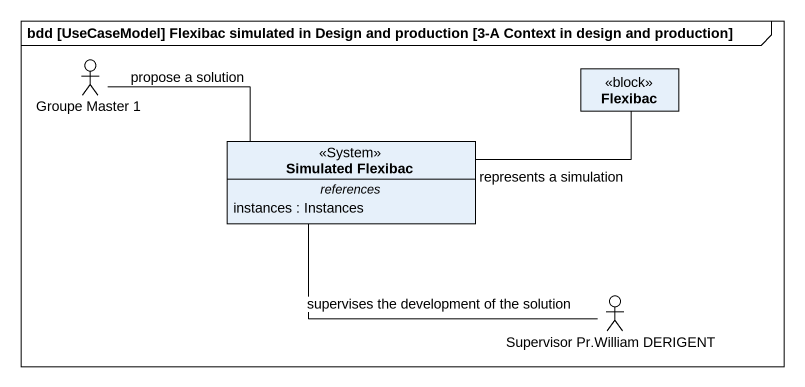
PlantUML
@startuml
mainframe bdd [UseCaseModel] Flexibac simulated in Design and production [3-A Context in design and production]
allowmixing
hide circle
hide empty members
actor "Groupe Master 1" as Groupe_Master_1
class Flexibac <<block>>
class "Simulated Flexibac" as Simulated_Flexibac <<System>> {
  -- references --
  instances : Instances
}
actor "Supervisor Pr.William DERIGENT" as Supervisor_Pr_William
Groupe_Master_1 -right- Simulated_Flexibac : propose a solution
Flexibac -left- "represents a simulation" Simulated_Flexibac
Supervisor_Pr_William -left- Simulated_Flexibac : supervises the development of the solution
@enduml
